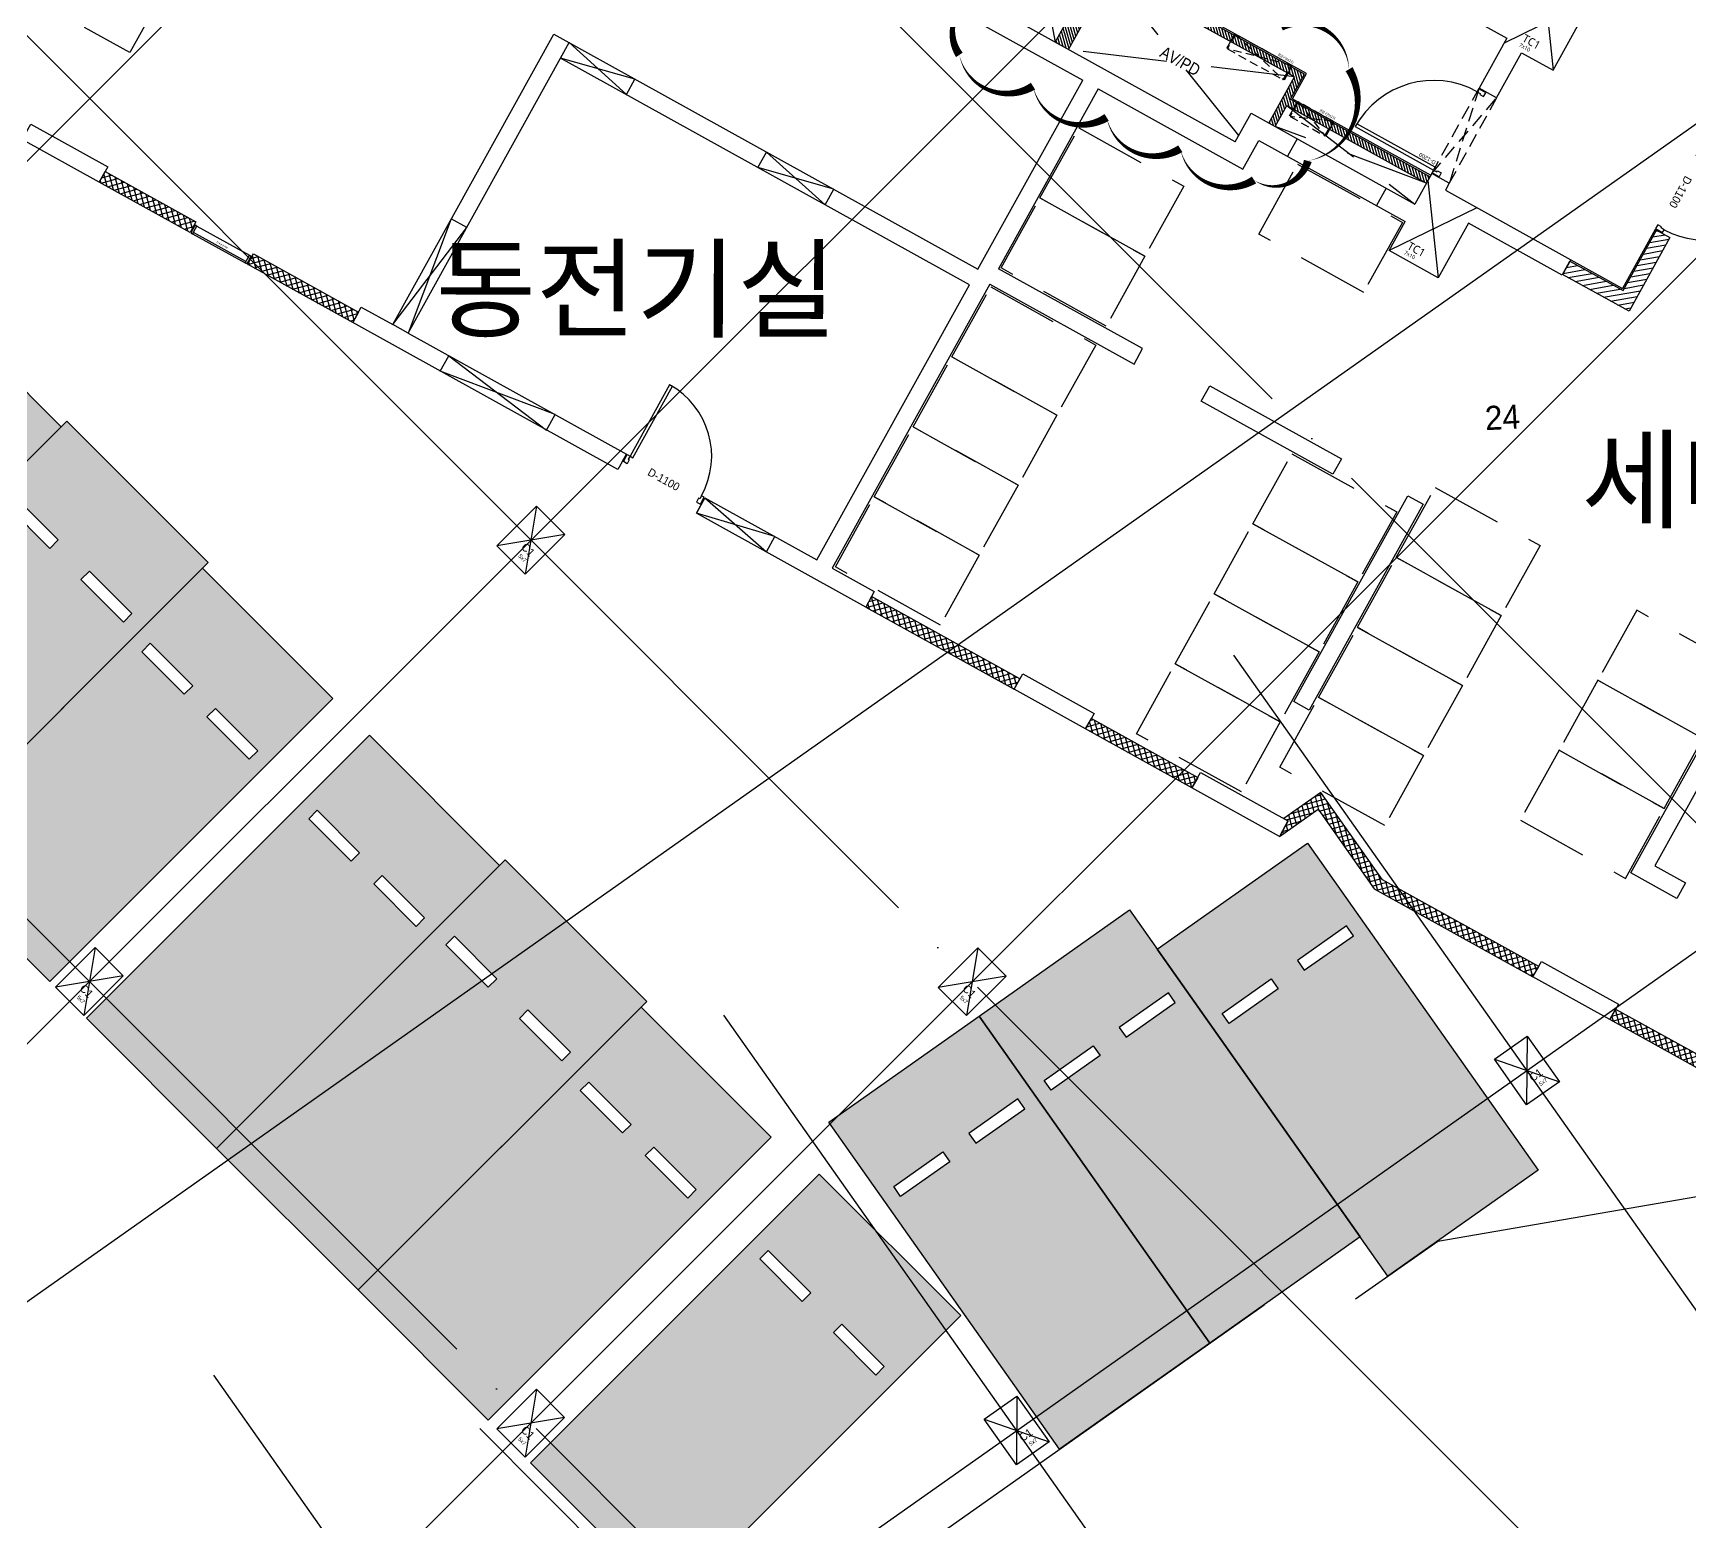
# Model space of a CAD drawing. Header units: millimetres. Extents: x -21000 to 567700, y 435000 to 850800.
# Drawn here: x 263526 to 284227, y 547239 to 565838 of the extents above; entities that cross this region are included whole.
import ezdxf
from ezdxf.enums import TextEntityAlignment as Align
from ezdxf.xclip import XClip

# ---------------------------------------------------------------- set-up
doc = ezdxf.new("R2010")
doc.units = ezdxf.units.MM
doc.header["$LTSCALE"] = 700
doc.header["$XCLIPFRAME"] = 2
for name, pattern in [('AB_Pbase$0$CENTER2', [1.125, 0.75, -0.125, 0.125, -0.125]), ('AB_Pbase$0$CON-108-B2F$0$HIDDEN1', [0.375, 0.25, -0.125]), ('AB_Pbase$0$HID', [2.3, 1.5, -0.8]), ('AB_Pbase$0$주차장기둥$0$CEN', [62, 60, -1, 0, -1]), ('AUDIT_D_190513103822-5', [2.3, 1.5, -0.8]), ('HIDDEN', [9.525, 6.35, -3.175])]:
    doc.linetypes.add(name, pattern=pattern)
doc.layers.get('0').update_dxf_attribs({"color": 2})
doc.layers.get('Defpoints').update_dxf_attribs({"color": 171})
for name, color, linetype, plot in [('2001 수정', 151, 'Continuous', False), ('AB_Pbase$0$@지하주차장제외할면적', 210, 'Continuous', False), ('AB_Pbase$0$CON-108-B2F$0$DEFPOINT', 247, 'Continuous', False), ('AB_Pbase$0$DEFPOINT', 247, 'Continuous', False), ('AB_Pbase$0$Defponts', 161, 'Continuous', False), ('AB_Pbase$0$주차장기둥$0$DEFPOINT', 247, 'Continuous', False)]:
    doc.layers.add(name, color=color, linetype=linetype, plot=plot)
for name, color, linetype in [('AB_Pbase$0$DOOR', 4, 'Continuous'), ('AB_Pbase$0$ELE8', 8, 'Continuous'), ('AB_Pbase$0$ELE9', 9, 'Continuous'), ('AB_Pbase$0$elev', 6, 'Continuous'), ('AB_Pbase$0$FIN', 6, 'Continuous'), ('AB_Pbase$0$HAT-BR', 5, 'Continuous'), ('AB_Pbase$0$void', 1, 'AB_Pbase$0$HID'), ('AB_Pbase$0$VOID2', 9, 'AB_Pbase$0$CENTER2'), ('AB_Pbase$0$W3', 6, 'Continuous'), ('AB_Pbase$0$WAL', 3, 'Continuous'), ('AB_Pbase$0$WID', 4, 'Continuous'), ('AB_Pbase$0$WIN', 4, 'Continuous'), ('AB_Pbase$0$WIN1', 1, 'Continuous'), ('AB_Pbase$0$경량벽체 세대창고', 4, 'HIDDEN'), ('AB_Pbase$0$경량벽체 세대창고 모듈', 4, 'HIDDEN'), ('AB_Pbase$0$설비사이즈', 4, 'AUDIT_D_190513103822-5'), ('AB_Pbase$0$점자블럭', 5, 'Continuous'), ('AB_Pbase$0$주차-sol', 254, 'Continuous'), ('AB_Pbase$0$주차-일반', 9, 'Continuous'), ('AB_Pbase$0$주차-확장', 7, 'Continuous'), ('AB_Pbase$0$주차장기둥$0$CEN_P', 244, 'AB_Pbase$0$주차장기둥$0$CEN'), ('MAK2', 7, 'Continuous')]:
    doc.layers.add(name, color=color, linetype=linetype)
doc.styles.add('AB_Pbase$0$CON-108-B2F$0$맑은고딕', font='malgun.ttf')
doc.styles.add('AB_Pbase$0$돋움', font='')
doc.styles.add('AB_Pbase$0$맑은 고딕', font='')
doc.styles.add('AB_Pbase$0$맑은고딕', font='malgun.ttf')
doc.styles.add('AB_Pbase$0$주차장기둥$0$맑은 고딕', font='')
doc.styles.get('AB_Pbase$0$돋움').set_extended_font_data('Dotum')
doc.styles.get('AB_Pbase$0$맑은 고딕').set_extended_font_data('Dotum')
doc.styles.get('AB_Pbase$0$주차장기둥$0$맑은 고딕').set_extended_font_data('Dotum')

# ---------------------------------------------------------------- blocks, each defined once
blk = doc.blocks.new('AB_Pbase$0$Door_s_1100')
at = {"layer": 'AB_Pbase$0$Defponts'}
for p, q in [((-10, 0), (-10, 100)), ((1110, 0), (1110, 100))]:
    blk.add_line(p, q, dxfattribs=at)
at = {"layer": 'AB_Pbase$0$WIN'}
for points in [[(40, 100), (80, 100), (80, 1120), (40, 1120)], [(55, 55), (55, 0), (0, 0), (0, 100), (40, 100), (40, 55)], [(1045, 55), (1045, 0), (1100, 0), (1100, 100), (1060, 100), (1060, 55)]]:
    blk.add_lwpolyline(points, close=True, dxfattribs=at)
at = {"layer": 'AB_Pbase$0$WIN1'}
blk.add_arc((40, 100), 1020, 0, 90, dxfattribs=at)
at = {"layer": 'AB_Pbase$0$Defponts', "style": 'AB_Pbase$0$돋움'}
blk.add_text('D-1100', height=100, dxfattribs=at).set_placement((550, 50), align=Align.MIDDLE)
blk = doc.blocks.new('AB_Pbase$0$20160212_34980', base_point=(54476081, -70515734))
at = {"layer": 'AB_Pbase$0$WIN', "rotation": 125.1554939794611}
blk.add_blockref('AB_Pbase$0$Door_s_1100', (54476081, -70515734), dxfattribs=at)
blk = doc.blocks.new('AB_Pbase$0$Door_s_1300', base_point=(595997, -11083))
at = {"layer": 'AB_Pbase$0$Defponts'}
for p, q in [((595987, -11083), (595987, -10983)), ((597207, -11083), (597207, -10983))]:
    blk.add_line(p, q, dxfattribs=at)
at = {"layer": 'AB_Pbase$0$WIN'}
for points in [[(596037, -10983), (596077, -10983), (596077, -9863), (596037, -9863)], [(596052, -11028), (596052, -11083), (595997, -11083), (595997, -10983), (596037, -10983), (596037, -11028)], [(597142, -11028), (597142, -11083), (597197, -11083), (597197, -10983), (597157, -10983), (597157, -11028)]]:
    blk.add_lwpolyline(points, close=True, dxfattribs=at)
at = {"layer": 'AB_Pbase$0$WIN1'}
blk.add_arc((596037, -10983), 1120, 0, 90, dxfattribs=at)
at = {"layer": 'AB_Pbase$0$Defponts', "style": 'AB_Pbase$0$돋움'}
blk.add_text('D-1200', height=50, rotation=90, dxfattribs=at).set_placement((596124, -10844), align=Align.MIDDLE)
blk = doc.blocks.new('AB_Pbase$0$점자블럭')
at = {"layer": 'AB_Pbase$0$점자블럭', "extrusion": (0, 0, -1)}
blk.add_lwpolyline([(0, 0), (300, 0), (300, 300), (0, 300)], close=True, dxfattribs=at)
at = {"layer": 'AB_Pbase$0$점자블럭', "color": 250}
for centre in [(-260, 260), (-260, 205), (-205, 260), (-205, 205), (-150, 260), (-150, 205), (-95, 260), (-95, 205), (-40, 260), (-40, 205), (-260, 150), (-260, 95), (-260, 40), (-205, 150), (-205, 95), (-205, 40), (-150, 150), (-150, 95), (-150, 40), (-95, 150), (-95, 95), (-95, 40), (-40, 150), (-40, 95), (-40, 40)]:
    blk.add_circle(centre, 15, dxfattribs=at)
blk = doc.blocks.new('AB_Pbase$0$자동문 24', base_point=(261519, 88963))
at = {"layer": 'AB_Pbase$0$Defponts'}
for p, q in [((259617, 88218), (259617, 88068)), ((262037, 88218), (262037, 88068)), ((262037, 88218), (262037, 88068))]:
    blk.add_line(p, q, dxfattribs=at)
at = {"layer": 'AB_Pbase$0$ELE9'}
for p, q in [((260062, 88218), (259677, 88218)), ((260062, 88068), (259677, 88068)), ((260177, 88133), (261012, 88133)), ((260177, 88093), (261012, 88093)), ((261082, 88183), (261897, 88183)), ((261082, 88143), (261897, 88143))]:
    blk.add_line(p, q, dxfattribs=at)
at = {"layer": 'AB_Pbase$0$WIN'}
for p, q in [((259677, 88153), (260062, 88153)), ((259677, 88133), (260062, 88133)), ((261012, 88119), (260177, 88119)), ((261012, 88107), (260177, 88107)), ((261012, 88106), (261012, 88125)), ((261082, 88151), (261082, 88170)), ((261897, 88169), (261082, 88169)), ((261897, 88157), (261082, 88157)), ((261897, 88151), (261897, 88170))]:
    blk.add_line(p, q, dxfattribs=at)
for points in [[(259677, 88068), (259627, 88068), (259627, 88218), (259677, 88218)], [(260112, 88138), (260097, 88138), (260097, 88088), (260112, 88088), (260112, 88068), (260062, 88068), (260062, 88218), (260112, 88218)], [(261977, 88218), (262027, 88218), (262027, 88068), (261977, 88068)], [(261012, 88093), (261082, 88093), (261082, 88133), (261012, 88133)], [(261897, 88143), (261967, 88143), (261967, 88183), (261897, 88183)]]:
    blk.add_lwpolyline(points, close=True, dxfattribs=at)
for points in [[(260177, 88093), (260177, 88133), (260107, 88133), (260107, 88093), (260177, 88093)], [(261082, 88143), (261082, 88183), (261012, 88183), (261012, 88143), (261082, 88143)]]:
    blk.add_lwpolyline(points, dxfattribs=at)
at = {"layer": 'AB_Pbase$0$점자블럭', "xscale": -1.000000000000001, "rotation": 179.9999999831855}
for p in [(259917, 88828), (260217, 88828), (260412, 87768), (260712, 87768), (261012, 87768)]:
    blk.add_blockref('AB_Pbase$0$점자블럭', p, dxfattribs=at)
blk = doc.blocks.new('AB_Pbase$0$CON-108-B2F')
for p, q in [((-11350, 14960), (-11350, 15610)), ((-8420, 14960), (-11350, 14960)), ((-12950, 10890), (-12730, 10890)), ((-12950, 7100), (-12950, 10890)), ((-12730, 10890), (-12730, 10440)), ((-12730, 10440), (-8580, 10440)), ((-8580, 10440), (-8580, 4380)), ((-12730, 10220), (-12730, 7100)), ((-12730, 10220), (-8800, 10220)), ((-8800, 4380), (-8800, 10220)), ((-12730, 7100), (-12950, 7100)), ((-5880, 7120), (-5880, 4380)), ((-12730, 5980), (-12950, 5980)), ((-12950, 3560), (-12950, 5980)), ((-12730, 5980), (-12730, 4380)), ((-5630, 2340), (-5630, 5720)), ((-12730, 4380), (-8800, 4380)), ((-8580, 4380), (-5880, 4380)), ((-12730, 4160), (-12730, 3560)), ((-8670, 4160), (-12730, 4160)), ((-8670, 4160), (-8670, 2100)), ((-8450, 2100), (-8450, 4160)), ((-5880, 4160), (-8450, 4160)), ((-5880, 4160), (-5880, 2090)), ((-12730, 3560), (-12950, 3560)), ((-2850, 2850), (-2850, 0)), ((-5630, 2340), (-5220, 2340)), ((-5220, 2340), (-5220, 0)), ((-8670, 2100), (-8450, 2100)), ((-5880, 2090), (-5470, 2090)), ((-5470, 2090), (-5470, 0)), ((-4785, 0), (-5220, 0)), ((-4785, -250), (-4785, 0)), ((-2850, 0), (-3565, 0)), ((-3565, -250), (-3565, 0)), ((-4785, -250), (-4885, -250)), ((-4885, -250), (-4885, -2040)), ((-5105, -2040), (-5105, -700)), ((-4885, -2040), (-5105, -2040)), ((-11220, -7070), (-11220, -6410)), ((-11220, -6410), (-8290, -6410)), ((-8290, -6630), (-11000, -6630)), ((-11000, -6630), (-11000, -7070)), ((-11000, -7070), (-11220, -7070))]:
    blk.add_line(p, q)
for points in [[(-12950, 15610), (-12730, 15610), (-12730, 14510), (-12950, 14510)], [(-12950, 1440), (-12730, 1440), (-12730, 420), (-12950, 420)], [(-8670, 1140), (-8450, 1140), (-8450, -740), (-8670, -740)], [(-12950, -1100), (-12730, -1100), (-12730, -2350), (-12950, -2350)], [(-11390, -1690), (-8450, -1690), (-8450, -1910), (-11390, -1910)], [(-12950, -5970), (-12730, -5970), (-12730, -7070), (-12950, -7070)]]:
    blk.add_lwpolyline(points, close=True)
for points in [[(-5105, -700), (-5885, -700), (-5885, 0), (-5470, 0)], [(-3565, -250), (-2920, -250), (-2920, -700), (-1920, -700), (-1920, -250), (250, -250)]]:
    blk.add_lwpolyline(points)
at = {"layer": 'AB_Pbase$0$CON-108-B2F$0$DEFPOINT', "color": 190}
for p, q in [((-5220, 1680), (-5470, 1680)), ((-5220, 410), (-5470, 410)), ((-1920, 0), (-2920, -700)), ((-1920, -700), (-2920, 0)), ((-4885, 0), (-5885, -700)), ((-4885, -700), (-5885, 0))]:
    blk.add_line(p, q, dxfattribs=at)
at = {"layer": 'AB_Pbase$0$CON-108-B2F$0$DEFPOINT', "linetype": 'AB_Pbase$0$CON-108-B2F$0$HIDDEN1'}
for p, q in [((-3565, 0), (-4785, -250)), ((-4785, 0), (-3565, -250)), ((-4785, 0), (-3565, 0)), ((-3565, -250), (-4785, -250))]:
    blk.add_line(p, q, dxfattribs=at)
at = {"layer": 'AB_Pbase$0$CON-108-B2F$0$DEFPOINT'}
for points in [[(-12730, 10220), (-12730, 10440), (-11220, 10220), (-11220, 10440)], [(-12950, 9640), (-12730, 9640), (-12950, 8120), (-12730, 8120)], [(-12950, 5980), (-12730, 5980), (-12950, 4980), (-12730, 4980)]]:
    blk.add_lwpolyline(points, close=True, dxfattribs=at)
for points in [[(-8800, 10220), (-8580, 10220), (-8800, 9280), (-8580, 9280), (-8800, 10220)], [(-8800, 7400), (-8580, 7400), (-8800, 6440), (-8580, 6440), (-8800, 7400)]]:
    blk.add_lwpolyline(points, dxfattribs=at)
at = {"layer": 'AB_Pbase$0$CON-108-B2F$0$DEFPOINT', "color": 6, "style": 'AB_Pbase$0$CON-108-B2F$0$맑은고딕'}
for s, height, p in [('7x10', 50, (-5833, -177)), ('TC1', 100, (-5756, -177)), ('7x10', 50, (-2868, -177)), ('TC1', 100, (-2791, -177))]:
    blk.add_text(s, height=height, rotation=270, dxfattribs=at).set_placement(p)
blk = doc.blocks.new('AB_Pbase$0$CON-108-B1F')
at = {"rotation": 359.9999999999997}
blk.add_blockref('AB_Pbase$0$CON-108-B2F', (0, 0), dxfattribs=at)
blk = doc.blocks.new('AB_Pbase$0$지하1층 동골조')
at = {"rotation": 60.99999813639858}
blk.add_blockref('AB_Pbase$0$CON-108-B1F', (136377, -71696), dxfattribs=at)
blk = doc.blocks.new('AB_Pbase$0$조적점검800')
at = {"layer": 'AB_Pbase$0$설비사이즈', "linetype": 'Continuous'}
for p, q in [((785, 110), (35, 110)), ((785, 0), (35, 0))]:
    blk.add_line(p, q, dxfattribs=at)
for points in [[(35, 110), (10, 110), (10, 0), (35, 0)], [(785, 0), (35, 0), (35, 20), (785, 20)], [(785, 110), (810, 110), (810, 0), (785, 0)]]:
    blk.add_lwpolyline(points, close=True, dxfattribs=at)
at = {"layer": 'Defpoints', "linetype": 'Continuous'}
for p, q in [((0, 110), (0, 0)), ((820, 110), (820, 0))]:
    blk.add_line(p, q, dxfattribs=at)
at = {"layer": 'Defpoints', "linetype": 'Continuous', "style": 'AB_Pbase$0$맑은고딕', "text_generation_flag": 4}
blk.add_text('조적점검 800', height=21, rotation=180, dxfattribs=at).set_placement((398, 56), align=Align.MIDDLE_CENTER)
blk = doc.blocks.new('AB_Pbase$0$세대창고')
at = {"layer": 'AB_Pbase$0$경량벽체 세대창고', "ltscale": 0.2}
blk.add_lwpolyline([(-290837, 78445), (-291837, 78445), (-291837, 79945), (-290837, 79945)], close=True, dxfattribs=at)
blk = doc.blocks.new('AB_Pbase$0$C1CD84166')
at = {"layer": 'AB_Pbase$0$경량벽체 세대창고', "ltscale": 0.2}
blk.add_lwpolyline([(125, 245), (1625, 245), (1625, 1245), (125, 1245)], close=True, dxfattribs=at)
blk = doc.blocks.new('AB_Pbase$0$0228_REV.')
at = {"layer": 'AB_Pbase$0$경량벽체 세대창고 모듈', "rotation": 60.99999813684537}
for p in [(690868, 673351), (690383, 672477), (689768, 671366), (689283, 670491), (688798, 669617), (693529, 669281), (695320, 668861), (688313, 668742), (693044, 668407), (694835, 667987), (692559, 667532), (694350, 667112), (692074, 666657), (693865, 666238)]:
    blk.add_blockref('AB_Pbase$0$세대창고', p, dxfattribs=at)
at = {"layer": 'AB_Pbase$0$경량벽체 세대창고 모듈'}
for name, p, xscale, rotation in [('AB_Pbase$0$C1CD84166', (483497, 455409), -0.9999999999999992, 330.9999981363972), ('AB_Pbase$0$세대창고', (559309, 744115), -0.9999999999999984, 240.9999981360498), ('AB_Pbase$0$세대창고', (558824, 743240), -0.9999999999999984, 240.9999981360498), ('AB_Pbase$0$세대창고', (558340, 742366), -0.9999999999999984, 240.9999981360498)]:
    blk.add_blockref(name, p, dxfattribs=dict(at, xscale=xscale, rotation=rotation))
at = {"layer": 'AB_Pbase$0$Defponts', "style": 'AB_Pbase$0$돋움'}
blk.add_text('24', height=300, rotation=2.9781, dxfattribs=at).set_placement((485030, 453961))
blk = doc.blocks.new('AB_Pbase$0$주차장기둥$0$cen 2bl 지하')
at = {"layer": 'AB_Pbase$0$주차장기둥$0$CEN_P'}
for p, q in [((-12695, 19933), (97260, 247440)), ((16761, 41090), (-4546, 51387)), ((13367, 34067), (-7940, 44364)), ((9973, 27044), (-11334, 37341))]:
    blk.add_line(p, q, dxfattribs=at)
at = {"layer": 'AB_Pbase$0$주차장기둥$0$CEN_P', "color": 54}
for p, q in [((-130483, 82129), (39239, 33413)), ((-87764, 77982), (41391, 40910)), ((-132635, 74631), (37087, 25916)), ((-14779, 70199), (-34590, 1179)), ((-7282, 68047), (-27092, -973)), ((216, 65895), (-19595, -3125))]:
    blk.add_line(p, q, dxfattribs=at)
blk = doc.blocks.new('AB_Pbase$0$주차장기둥$0$p기둥 5x7')
blk.add_lwpolyline([(-250, 350), (250, 350), (250, -350), (-250, -350)], close=True)
at = {"layer": 'AB_Pbase$0$주차장기둥$0$DEFPOINT'}
for p, q in [((250, 350), (-250, -350)), ((-250, 350), (250, -350))]:
    blk.add_line(p, q, dxfattribs=at)
at = {"layer": 'AB_Pbase$0$주차장기둥$0$DEFPOINT', "color": 6, "style": 'AB_Pbase$0$주차장기둥$0$맑은 고딕'}
for s, height, p in [('C1', 100, (-24, -160)), ('5x7', 50, (29, -259))]:
    blk.add_text(s, height=height, rotation=0, dxfattribs=at).set_placement(p)
blk = doc.blocks.new('AB_Pbase$0$주차장기둥')
for name, p, rotation in [('AB_Pbase$0$주차장기둥$0$cen 2bl 지하', (36992, -11667), 1.99999810188403), ('AB_Pbase$0$주차장기둥$0$p기둥 5x7', (36466, 36968), 66.2054582048853), ('AB_Pbase$0$주차장기둥$0$p기둥 5x7', (22386, 36239), 345.9848215677913), ('AB_Pbase$0$주차장기둥$0$p기둥 5x7', (29954, 34350), 345.9848215677913), ('AB_Pbase$0$주차장기둥$0$p기둥 5x7', (33319, 29831), 66.2054582048853), ('AB_Pbase$0$주차장기둥$0$p기둥 5x7', (20497, 28671), 345.9848215677913), ('AB_Pbase$0$주차장기둥$0$p기둥 5x7', (28065, 26782), 345.9848215677913)]:
    blk.add_blockref(name, p, dxfattribs=dict(rotation=rotation))
blk = doc.blocks.new('AB_Pbase$0$실명')
at = {"layer": 'AB_Pbase$0$Defponts', "style": 'AB_Pbase$0$돋움'}
blk.add_text('동전기실', height=1000, rotation=359.9315, dxfattribs=at).set_placement((289565, -268705))
blk.add_text('세대창고', height=1000, rotation=359.9315, dxfattribs=at).set_placement((306395, -270581), align=Align.MIDDLE)
blk = doc.blocks.new('AB_Pbase$0$주차일반')
at = {"layer": 'AB_Pbase$0$주차-sol'}
h = blk.add_hatch(color=254, dxfattribs=at)
h.dxf.hatch_style = 1
h.paths.add_polyline_path([(0, 0), (-2300, 0), (-2300, -5000), (0, -5000)])
h.paths.add_polyline_path([(-200, -3725), (-200, -3875), (-950, -3875), (-950, -3725)], flags=16)
h.paths.add_polyline_path([(-1350, -3725), (-1350, -3875), (-2100, -3875), (-2100, -3725)], flags=16)
at = {"layer": 'AB_Pbase$0$주차-일반', "color": 6}
for points in [[(0, 0), (0, -5000), (-2300, -5000), (-2300, 0)], [(-1350, -3875), (-1350, -3725), (-2100, -3725), (-2100, -3875)], [(-950, -3875), (-950, -3725), (-200, -3725), (-200, -3875)]]:
    blk.add_lwpolyline(points, close=True, dxfattribs=at)
blk = doc.blocks.new('AB_Pbase$0$주차확장')
at = {"layer": 'AB_Pbase$0$주차-sol'}
h = blk.add_hatch(color=252, dxfattribs=at)
h.paths.add_polyline_path([(1525, -3825), (2275, -3825), (2275, -3975), (1525, -3975)], flags=16)
edge = h.paths.add_edge_path()
edge.add_line((0, -5100), (2500, -5100))
edge.add_line((2500, -5100), (2500, 0))
edge.add_line((2500, 0), (0, 0))
edge.add_line((0, 0), (0, -5100))
h.paths.add_polyline_path([(225, -3975), (225, -3825), (975, -3825), (975, -3975)])
at = {"layer": 'AB_Pbase$0$주차-확장'}
blk.add_lwpolyline([(0, 0), (0, -5100), (2500, -5100), (2500, 0)], close=True, dxfattribs=at)
at = {"layer": 'AB_Pbase$0$주차-확장', "ltscale": 600}
for points in [[(975, -3975), (975, -3825), (225, -3825), (225, -3975)], [(1525, -3975), (1525, -3825), (2275, -3825), (2275, -3975)]]:
    blk.add_lwpolyline(points, close=True, dxfattribs=at)
blk = doc.blocks.new('AB_Pbase$0$pppaaa_1_1')
at = {"layer": 'AB_Pbase$0$주차-일반', "xscale": -1, "rotation": 134.9848186021626}
for p in [(260340, 557386), (263734, 553991), (265819, 551904), (269212, 548509)]:
    blk.add_blockref('AB_Pbase$0$주차일반', p, dxfattribs=at)
at = {"layer": 'AB_Pbase$0$주차-일반', "rotation": 215.2054555235308}
for p in [(280454, 550308), (278229, 549472), (276350, 548146)]:
    blk.add_blockref('AB_Pbase$0$주차일반', p, dxfattribs=at)
at = {"layer": 'AB_Pbase$0$주차-확장', "xscale": -1, "rotation": 134.9848186021626}
for p in [(260340, 557386), (265819, 551904), (269742, 547978)]:
    blk.add_blockref('AB_Pbase$0$주차확장', p, dxfattribs=at)
blk = doc.blocks.new('AB_Pbase$0$ELEV-24', base_point=(816331, 389936))
at = {"layer": 'AB_Pbase$0$Defponts'}
blk.add_lwpolyline([(817656, 392486), (817656, 389936), (815006, 389936), (815006, 392486)], close=True, dxfattribs=at)
at = {"layer": 'AB_Pbase$0$elev'}
for p, q in [((816331, 391553), (816331, 392794)), ((815801, 392536), (815776, 392536)), ((816831, 392536), (815831, 392536)), ((816861, 392536), (816886, 392536)), ((815406, 390712), (817256, 392394)), ((817256, 390712), (815406, 392394)), ((815801, 392486), (815776, 392486)), ((816831, 392486), (815831, 392486)), ((816331, 392407), (816331, 392447)), ((816331, 392332), (816331, 392372)), ((816861, 392486), (816886, 392486)), ((816331, 391553), (815206, 391553)), ((816331, 391553), (816331, 390312)), ((816331, 391553), (817456, 391553)), ((816881, 390547), (815746, 390547)), ((815846, 390472), (815846, 390622)), ((816816, 390622), (816816, 390472))]:
    blk.add_line(p, q, dxfattribs=at)
for points in [[(815804, 392489), (815828, 392489), (815828, 392533), (815804, 392533), (815804, 392521), (815801, 392521), (815801, 392536), (815831, 392536), (815831, 392486), (815801, 392486), (815801, 392501), (815804, 392501)], [(816858, 392489), (816834, 392489), (816834, 392533), (816858, 392533), (816858, 392521), (816861, 392521), (816861, 392536), (816831, 392536), (816831, 392486), (816861, 392486), (816861, 392501), (816858, 392501)], [(815786, 392407), (816876, 392407), (816876, 392447), (815786, 392447)], [(816866, 392372), (816866, 392332), (815806, 392332), (815806, 392372)], [(815906, 390472), (815906, 390622), (816756, 390622), (816756, 390472)]]:
    blk.add_lwpolyline(points, close=True, dxfattribs=at)
for points in [[(815836, 392382), (815846, 392382), (815846, 392394), (815406, 392394), (815406, 390712), (817256, 390712), (817256, 392394), (816816, 392394), (816816, 392382), (816826, 392382), (816816, 392382)], [(815836, 392322), (815846, 392322), (815846, 392237), (815431, 392237), (815431, 390737), (817231, 390737), (817231, 392237), (816816, 392237), (816816, 392322), (816826, 392322)]]:
    blk.add_lwpolyline(points, dxfattribs=at)
at = {"layer": 'Defpoints'}
for p, q in [((815776, 392536), (815726, 392736)), ((816886, 392536), (816936, 392736)), ((815776, 392486), (815776, 392536)), ((816886, 392536), (816886, 392486))]:
    blk.add_line(p, q, dxfattribs=at)
at = {"layer": 'AB_Pbase$0$Defponts', "style": 'AB_Pbase$0$돋움'}
blk.add_text('24인승', height=75, rotation=180, dxfattribs=at).set_placement((816331, 391553), align=Align.MIDDLE)
blk = doc.blocks.new('AB_Pbase$0$co-108-1_b1_B1')
at = {"layer": 'AB_Pbase$0$HAT-BR'}
h = blk.add_hatch(dxfattribs=at)
h.set_pattern_fill('ANSI31', color=256, scale=10, angle=6e-13)
h.paths.add_polyline_path([(0, 4450), (-1000, 4450), (-1000, 4450), (-2355, 4450), (-2370, 4260), (-1710, 4260), (-1710, 3020), (-1810, 3020), (-1810, 2060), (-2780, 2060), (-2780, 1870), (-1710, 1870), (-1710, -765), (-2370, -765), (-2370, -855), (-2070, -855), (-2070, -2850), (-1980, -2850), (-1980, -855), (-1620, -855), (-1620, 4260), (0, 4260)])
at = {"layer": 'AB_Pbase$0$void'}
for p, q in [((-2370, 5885), (0, 6385)), ((-2370, 6385), (0, 5885)), ((0, 5885), (-2370, 5885)), ((-1710, 4260), (-2780, 3020)), ((-2573, 4020), (-1710, 3020)), ((-1710, -765), (-2780, 1870)), ((-2686, -510), (-1710, 1870)), ((-2070, -855), (-2370, -2850)), ((-2070, -2850), (-2370, -855))]:
    blk.add_line(p, q, dxfattribs=at)
at = {"layer": 'AB_Pbase$0$VOID2', "ltscale": 3}
for p, q in [((-1810, 2870), (-2780, 2060)), ((-2780, 2870), (-1810, 2060))]:
    blk.add_line(p, q, dxfattribs=at)
at = {"layer": 'AB_Pbase$0$W3'}
for p, q in [((-1600, -875), (-1600, 4240)), ((-1600, 4240), (0, 4240)), ((-1960, -875), (-1960, -2850)), ((-1960, -875), (-1600, -875))]:
    blk.add_line(p, q, dxfattribs=at)
at = {"layer": 'AB_Pbase$0$WAL'}
for p, q in [((-2370, 4450), (-1000, 4450)), ((-1000, 4450), (0, 4450)), ((-1000, 4450), (-1000, 4450)), ((-2370, 4260), (-1710, 4260)), ((-1710, 3020), (-1710, 4260)), ((-1620, -855), (-1620, 4260)), ((-1620, 4260), (0, 4260)), ((-1810, 3020), (-1710, 3020)), ((-1810, 2060), (-1810, 2870)), ((-2780, 2060), (-1810, 2060)), ((-2780, 1870), (-1710, 1870)), ((-1710, -765), (-1710, 1870)), ((-2370, -765), (-1710, -765)), ((-2370, -855), (-2070, -855)), ((-2070, -855), (-2070, -2850)), ((-1980, -855), (-1980, -2850)), ((-1980, -855), (-1620, -855))]:
    blk.add_line(p, q, dxfattribs=at)
at = {"rotation": 1.8521708447e-06}
for p in [(2430, 300), (2730, 300)]:
    blk.add_blockref('AB_Pbase$0$점자블럭', p, dxfattribs=at)
at = {"xscale": -1, "rotation": 359.9999999999986}
blk.add_blockref('AB_Pbase$0$ELEV-24', (1525, -2800), dxfattribs=at)
at = {"layer": 'AB_Pbase$0$WID', "extrusion": (0, 0, -1), "xscale": -1.000000000000001, "zscale": -1.000000000000001, "rotation": 359.9999999999686}
blk.add_blockref('AB_Pbase$0$Door_s_1100', (-310, 1950), dxfattribs=at)
at = {"layer": 'AB_Pbase$0$Defponts', "style": 'AB_Pbase$0$돋움', "width": 0.9}
for s, p in [('PD', (-1204, 6114)), ('EPS/TPS', (-2179, 3590)), ('ST', (-2270, 2402)), ('AV/PD', (-2227, 580))]:
    blk.add_text(s, height=150, rotation=270, dxfattribs=at).set_placement(p, align=Align.MIDDLE)
blk = doc.blocks.new('AB_Pbase$0$A$C70305FF0')
at = {"layer": 'AB_Pbase$0$WIN1', "color": 1, "linetype": 'AB_Pbase$0$HID', "ltscale": 0.1}
for p, q in [((181, 615), (79, 431)), ((79, 431), (778, 44)), ((880, 227), (79, 431)), ((880, 227), (181, 615)), ((181, 615), (778, 44)), ((778, 44), (880, 227))]:
    blk.add_line(p, q, dxfattribs=at)
at = {"layer": 'Defpoints'}
for p, q in [((172, 620), (70, 436)), ((889, 222), (787, 39))]:
    blk.add_line(p, q, dxfattribs=at)
at = {"layer": 'Defpoints', "style": 'AB_Pbase$0$맑은 고딕', "oblique": 0, "width": 0.9}
blk.add_text('점검구(8x12)', height=30, rotation=331, dxfattribs=at).set_placement((809, 313), align=Align.MIDDLE_CENTER)
blk = doc.blocks.new('AB_Pbase$0$A$C70305FF0_1')
at = {"layer": 'AB_Pbase$0$WIN1', "color": 1, "linetype": 'AB_Pbase$0$HID', "ltscale": 0.1}
for p, q in [((185, 613), (83, 429)), ((83, 429), (520, 187)), ((622, 370), (83, 429)), ((622, 370), (185, 613)), ((185, 613), (520, 187)), ((520, 187), (622, 370))]:
    blk.add_line(p, q, dxfattribs=at)
at = {"layer": 'Defpoints'}
for p, q in [((176, 618), (74, 434)), ((631, 365), (529, 182))]:
    blk.add_line(p, q, dxfattribs=at)
at = {"layer": 'Defpoints', "style": 'AB_Pbase$0$맑은 고딕', "oblique": 0, "width": 0.9}
blk.add_text('점검구(5x12)', height=30, rotation=331, dxfattribs=at).set_placement((551, 456), align=Align.MIDDLE_CENTER)
blk = doc.blocks.new('AB_Pbase')
at = {"layer": 'AB_Pbase$0$ELE8'}
h = blk.add_hatch(dxfattribs=at)
h.set_pattern_fill('NET', color=256, scale=20, angle=15.182184)
h.paths.add_polyline_path([(306607, 576902), (307489, 578494), (307358, 578567), (306476, 576975)])
h.paths.add_polyline_path([(302481, 569459), (302350, 569532), (301322, 567678), (301454, 567605)])
h.paths.add_polyline_path([(303713, 571681), (303582, 571754), (302845, 570424), (302976, 570351)])
h.paths.add_polyline_path([(306074, 575940), (305943, 576013), (304188, 572847), (304319, 572774)])
h.paths.add_polyline_path([(297900, 561194), (297769, 561267), (296014, 558101), (296145, 558028)])
h.paths.add_polyline_path([(298506, 562287), (299243, 563617), (299112, 563690), (298375, 562360)])
h.paths.add_polyline_path([(300765, 566363), (300634, 566436), (299606, 564582), (299737, 564509)])
h.paths.add_polyline_path([(295612, 557066), (295480, 557139), (294598, 555547), (294729, 555474)])
h.paths.add_polyline_path([(283227, 553515), (283300, 553646), (284892, 552764), (284819, 552632)])
h.paths.add_polyline_path([(289229, 554338), (289098, 554411), (288652, 553606), (288783, 553534)])
h.paths.add_polyline_path([(290094, 554579), (290167, 554710), (290971, 554264), (290899, 554133)])
h.paths.add_polyline_path([(282338, 554179), (280387, 555261), (279617, 556352), (279153, 556025), (279206, 555996), (279099, 555803), (279581, 556143), (280284, 555146), (282265, 554048)])
h.paths.add_polyline_path([(278006, 556409), (276676, 557146), (276749, 557277), (278078, 556540)])
h.paths.add_polyline_path([(273930, 558668), (275784, 557641), (275857, 557772), (274003, 558800)])
h.paths.add_polyline_path([(261799, 565393), (261872, 565524), (263464, 564641), (263391, 564510)])
h.paths.add_polyline_path([(264353, 563977), (264426, 564108), (265561, 563479), (265489, 563347)])
h.paths.add_polyline_path([(266279, 563081), (267592, 562353), (267519, 562222), (266206, 562950)])
at = {"layer": 'AB_Pbase$0$HAT-BR'}
h = blk.add_hatch(dxfattribs=at)
h.set_pattern_fill('ANSI31', color=256, scale=20, angle=145)
h.paths.add_polyline_path([(282728, 562990), (283393, 562621), (283812, 563378), (283978, 563286), (283467, 562363), (282636, 562824)])
at = {"layer": 'AB_Pbase$0$DEFPOINT'}
for p, q in [((281076, 550747), (292552, 552724)), ((280050, 550023), (281076, 550747)), ((272252, 545255), (278909, 549952)), ((269106, 548403), (272252, 545255))]:
    blk.add_line(p, q, dxfattribs=at)
at = {"layer": 'AB_Pbase$0$FIN'}
for p, q in [((283795, 563387), (283385, 562648)), ((283812, 563378), (283795, 563387)), ((282738, 563007), (283385, 562648))]:
    blk.add_line(p, q, dxfattribs=at)
at = {"layer": 'AB_Pbase$0$WAL', "ltscale": 0.2}
for points in [[(264353, 563977), (264426, 564108), (265561, 563479), (265489, 563347)], [(266279, 563081), (267592, 562353), (267519, 562222), (266206, 562950)]]:
    blk.add_lwpolyline(points, close=True, dxfattribs=at)
at = {"layer": 'AB_Pbase$0$WAL'}
for points in [[(282728, 562990), (283393, 562621), (283812, 563378), (283978, 563286), (283467, 562363), (282636, 562824)], [(282338, 554179), (280387, 555261), (279617, 556352), (279153, 556025), (279206, 555996), (279099, 555803), (279581, 556143), (280284, 555146), (282265, 554048), (282338, 554179)], [(283227, 553515), (283300, 553646), (284892, 552764), (284819, 552632)]]:
    blk.add_lwpolyline(points, close=True, dxfattribs=at)
at = {"layer": 'AB_Pbase$0$WAL', "ltscale": 0.2}
for points in [[(273930, 558668), (275784, 557641), (275857, 557772), (274003, 558800), (273930, 558668)], [(278006, 556409), (276676, 557146), (276749, 557277), (278078, 556540), (278006, 556409)]]:
    blk.add_lwpolyline(points, dxfattribs=at)
for name, p, rotation in [('AB_Pbase$0$주차장기둥', (231893, 539971), 329.0000000345588), ('AB_Pbase$0$0228_REV.', (-203355, 106916), 359.9999999999992), ('AB_Pbase$0$지하1층 동골조', (146945, 639965), 359.9999999999994), ('AB_Pbase$0$실명', (-21011, 830850), 359.9999999999999), ('AB_Pbase$0$Door_s_1300', (281094, 564044), 60.99999813644301)]:
    blk.add_blockref(name, p, dxfattribs=dict(rotation=rotation))
at = {"layer": 'AB_Pbase$0$@지하주차장제외할면적', "rotation": 359.9999999999999}
for name, p in [('AB_Pbase$0$A$C70305FF0', (278369, 565211)), ('AB_Pbase$0$A$C70305FF0_1', (279148, 564368))]:
    blk.add_blockref(name, p, dxfattribs=at)
at = {"layer": 'AB_Pbase$0$DOOR', "xscale": -0.9999999999999943, "rotation": 330.9999981364547}
blk.add_blockref('AB_Pbase$0$조적점검800', (266206, 562950), dxfattribs=at)
at = {"layer": 'AB_Pbase$0$WAL'}
ref = blk.add_blockref('AB_Pbase$0$pppaaa_1_1', (0, 0), dxfattribs=dict(at, rotation=359.9999999999999))
XClip(ref).set_block_clipping_path([(-396188.9384898804, 0.0133324571), (493845.7278262604, 839949.4046300659)])
for name, p, rotation in [('AB_Pbase$0$co-108-1_b1_B1', (279448, 567158), 60.99999813644301), ('AB_Pbase$0$20160212_34980', (284333, 564358), 115.8445041569729)]:
    blk.add_blockref(name, p, dxfattribs=dict(at, rotation=rotation))
at = {"layer": 'AB_Pbase$0$WAL', "color": 11, "rotation": 205.8445041570216}
blk.add_blockref('AB_Pbase$0$20160212_34980', (270901, 560485), dxfattribs=at)
at = {"layer": 'AB_Pbase$0$WIN', "rotation": 330.9999981364547}
blk.add_blockref('AB_Pbase$0$자동문 24', (285142, 567112), dxfattribs=at)

msp = doc.modelspace()

# ---------------------------------------------------------------- block references
ref = msp.add_blockref('AB_Pbase', (0, 0))
XClip(ref).set_block_clipping_path([(-0.000000015, 445500.0000000148), (493845.7187941075, 839949.3912975936)])

# ---------------------------------------------------------------- next in the draw order: linework, layer by layer
at = {"layer": '2001 수정'}
msp.add_lwpolyline([(279969, 565388, 0, 100, 0.520567), (279121, 565918, 0, 100, 0.520567), (278273, 566448, 0, 100, 0.520567), (277425, 566977, 0, 100, 0.520567), (276576, 567507, 0, 100, 0.520567), (275925, 567197, 0, 100, 0.520567), (275399, 566346, 0, 100, 0.520567), (275099, 565567, 0, 100, 0.520567), (276020, 565176, 0, 100, 0.520567), (276940, 564785, 0, 100, 0.520567), (277860, 564394, 0, 100, 0.520567), (278781, 564004, 0, 100, 0.520567), (279454, 564242, 0, 100, 0.520567)], format="xyseb", close=True, dxfattribs=at)
at = {"layer": 'MAK2'}
msp.add_line((236927, 531279), (291272, 569622), dxfattribs=at)

doc.saveas('drawing.dxf')
